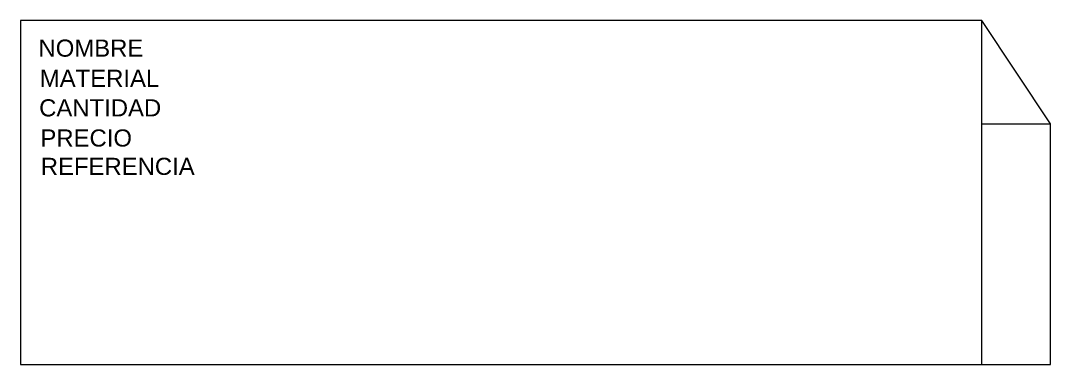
# Model space of a CAD drawing. Header units: centimetres. Extents: x 19.6 to 49.7, y 24.2 to 34.2.
import ezdxf

# ---------------------------------------------------------------- set-up
doc = ezdxf.new("R2010")
doc.units = ezdxf.units.CM
doc.styles.get("Standard").update_dxf_attribs({"font": 'arial.ttf'})

msp = doc.modelspace()

# ---------------------------------------------------------------- linework, layer by layer
for p, q in [((47.73, 34.246), (19.615, 34.246)), ((19.615, 34.246), (19.615, 24.205)), ((47.73, 31.234), (47.73, 34.246)), ((49.738, 31.234), (47.73, 34.246)), ((47.73, 24.205), (47.73, 31.234)), ((47.73, 31.234), (49.738, 31.234)), ((49.738, 24.205), (49.738, 31.234)), ((19.615, 24.205), (49.738, 24.205))]:
    msp.add_line(p, q)

# ---------------------------------------------------------------- texts
msp.add_attdef('NOMBRE', (20.139, 33.193), 'CPUCAD', height=0.5)
for tag, p, s, flags in [('MATERIAL', (20.177, 32.312), 'MetalCAD', 1), ('CANTIDAD', (20.158, 31.449), '1', 3), ('PRECIO', (20.195, 30.568), '200000', 9), ('REFERENCIA', (20.205, 29.739), 'CAPUCADR', 5)]:
    msp.add_attdef(tag, p, s, height=0.5, dxfattribs=dict(flags=flags))

doc.saveas('drawing.dxf')
